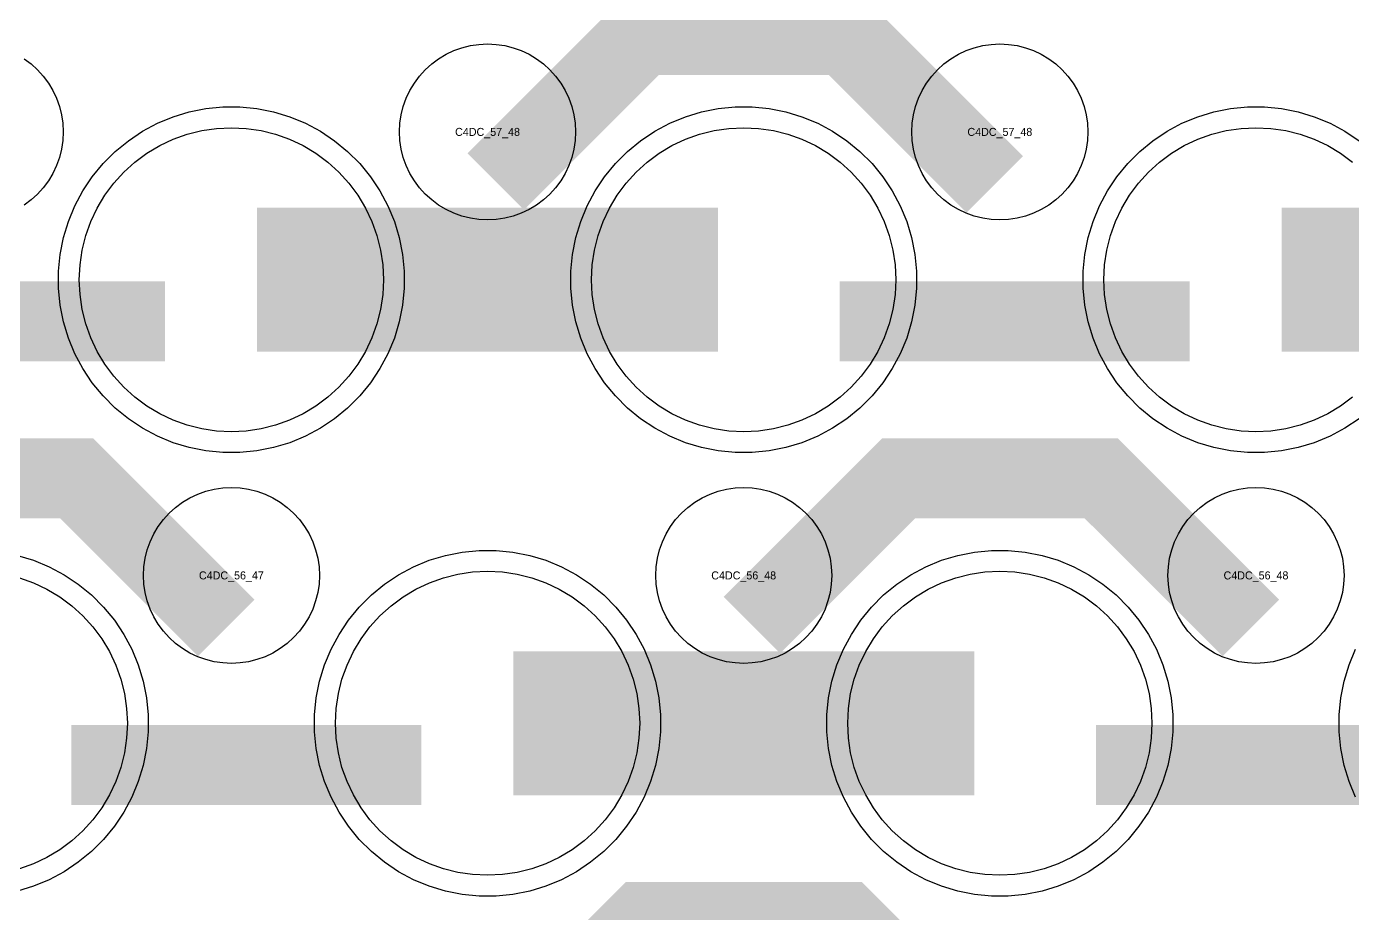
# Model space of a CAD drawing. Extents: x -11880 to 11880, y -14992 to 14992.
# Drawn here: x 3216 to 3630.1, y -7139.4 to -6862.3 of the extents above; entities that cross this region are included whole.
import ezdxf
from ezdxf.enums import TextEntityAlignment as Align

# ---------------------------------------------------------------- set-up
doc = ezdxf.new("R2010")
doc.units = 0
doc.header["$MEASUREMENT"] = 0
for name, color, linetype in [('GDS_775_DT_237', 138, 'CONTINUOUS'), ('RDL1_FS', 34, 'CONTINUOUS'), ('RDL_BS', 160, 'CONTINUOUS')]:
    doc.layers.add(name, color=color, linetype=linetype)

msp = doc.modelspace()

# ---------------------------------------------------------------- linework, layer by layer
at = {"layer": 'RDL1_FS', "color": 241, "true_color": 0xf7abae}
for points in [[(3280, -6988.919), (3275.343, -6988.69), (3270.732, -6988.006), (3266.209, -6986.874), (3261.819, -6985.302), (3257.605, -6983.31), (3253.605, -6980.912), (3249.86, -6978.134), (3246.406, -6975.004), (3243.276, -6971.55), (3240.498, -6967.805), (3238.1, -6963.805), (3236.108, -6959.591), (3234.536, -6955.201), (3233.404, -6950.678), (3232.72, -6946.067), (3232.491, -6941.41), (3232.72, -6936.753), (3233.404, -6932.142), (3234.536, -6927.619), (3236.108, -6923.229), (3238.1, -6919.015), (3240.498, -6915.015), (3243.276, -6911.27), (3246.406, -6907.816), (3249.86, -6904.686), (3253.605, -6901.908), (3257.605, -6899.51), (3261.819, -6897.518), (3266.209, -6895.946), (3270.732, -6894.814), (3275.343, -6894.13), (3280, -6893.901), (3284.657, -6894.13), (3289.268, -6894.814), (3293.791, -6895.946), (3298.181, -6897.518), (3302.395, -6899.51), (3306.395, -6901.908), (3310.14, -6904.686), (3313.594, -6907.816), (3316.724, -6911.27), (3319.502, -6915.015), (3321.9, -6919.015), (3323.892, -6923.229), (3325.464, -6927.619), (3326.596, -6932.142), (3327.28, -6936.753), (3327.509, -6941.41), (3327.28, -6946.067), (3326.596, -6950.678), (3325.464, -6955.201), (3323.892, -6959.591), (3321.9, -6963.805), (3319.502, -6967.805), (3316.724, -6971.55), (3313.594, -6975.004), (3310.14, -6978.134), (3306.395, -6980.912), (3302.395, -6983.31), (3298.181, -6985.302), (3293.791, -6986.874), (3289.268, -6988.006), (3284.657, -6988.69)], [(3440, -6988.919), (3435.343, -6988.69), (3430.732, -6988.006), (3426.209, -6986.874), (3421.819, -6985.302), (3417.605, -6983.31), (3413.605, -6980.912), (3409.86, -6978.134), (3406.406, -6975.004), (3403.276, -6971.55), (3400.498, -6967.805), (3398.1, -6963.805), (3396.108, -6959.591), (3394.536, -6955.201), (3393.404, -6950.678), (3392.72, -6946.067), (3392.491, -6941.41), (3392.72, -6936.753), (3393.404, -6932.142), (3394.536, -6927.619), (3396.108, -6923.229), (3398.1, -6919.015), (3400.498, -6915.015), (3403.276, -6911.27), (3406.406, -6907.816), (3409.86, -6904.686), (3413.605, -6901.908), (3417.605, -6899.51), (3421.819, -6897.518), (3426.209, -6895.946), (3430.732, -6894.814), (3435.343, -6894.13), (3440, -6893.901), (3444.657, -6894.13), (3449.268, -6894.814), (3453.791, -6895.946), (3458.181, -6897.518), (3462.395, -6899.51), (3466.395, -6901.908), (3470.14, -6904.686), (3473.594, -6907.816), (3476.724, -6911.27), (3479.502, -6915.015), (3481.9, -6919.015), (3483.892, -6923.229), (3485.464, -6927.619), (3486.596, -6932.142), (3487.28, -6936.753), (3487.509, -6941.41), (3487.28, -6946.067), (3486.596, -6950.678), (3485.464, -6955.201), (3483.892, -6959.591), (3481.9, -6963.805), (3479.502, -6967.805), (3476.724, -6971.55), (3473.594, -6975.004), (3470.14, -6978.134), (3466.395, -6980.912), (3462.395, -6983.31), (3458.181, -6985.302), (3453.791, -6986.874), (3449.268, -6988.006), (3444.657, -6988.69)]]:
    msp.add_lwpolyline(points, close=True, dxfattribs=at)
msp.add_lwpolyline([(3630.14, -6978.134), (3626.395, -6980.912), (3622.395, -6983.31), (3618.181, -6985.302), (3613.791, -6986.874), (3609.268, -6988.006), (3604.657, -6988.69), (3600, -6988.919), (3595.343, -6988.69), (3590.732, -6988.006), (3586.209, -6986.874), (3581.819, -6985.302), (3577.605, -6983.31), (3573.605, -6980.912), (3569.86, -6978.134), (3566.406, -6975.004), (3563.276, -6971.55), (3560.498, -6967.805), (3558.1, -6963.805), (3556.108, -6959.591), (3554.536, -6955.201), (3553.404, -6950.678), (3552.72, -6946.067), (3552.491, -6941.41), (3552.72, -6936.753), (3553.404, -6932.142), (3554.536, -6927.619), (3556.108, -6923.229), (3558.1, -6919.015), (3560.498, -6915.015), (3563.276, -6911.27), (3566.406, -6907.816), (3569.86, -6904.686), (3573.605, -6901.908), (3577.605, -6899.51), (3581.819, -6897.518), (3586.209, -6895.946), (3590.732, -6894.814), (3595.343, -6894.13), (3600, -6893.901), (3604.657, -6894.13), (3609.268, -6894.814), (3613.791, -6895.946), (3618.181, -6897.518), (3622.395, -6899.51), (3626.395, -6901.908), (3630.14, -6904.686)], dxfattribs=at)
for points in [[(3288.002, -6941.41, 45, 45, 0), (3360.002, -6941.41, 45, 45, 0)], [(3360.002, -6941.41, 45, 45, 0), (3432.002, -6941.41, 45, 45, 0)], [(3608.002, -6941.41, 45, 45, 0), (3680.002, -6941.41, 45, 45, 0)]]:
    msp.add_lwpolyline(points, format="xyseb", dxfattribs=at)
at = {"layer": 'RDL1_FS'}
msp.add_lwpolyline([(3213.791, -7034.511), (3218.181, -7036.083), (3222.395, -7038.075), (3226.395, -7040.473), (3230.14, -7043.251), (3233.594, -7046.381), (3236.724, -7049.835), (3239.502, -7053.58), (3241.9, -7057.58), (3243.892, -7061.794), (3245.464, -7066.184), (3246.596, -7070.707), (3247.28, -7075.318), (3247.509, -7079.975), (3247.28, -7084.632), (3246.596, -7089.243), (3245.464, -7093.766), (3243.892, -7098.156), (3241.9, -7102.37), (3239.502, -7106.37), (3236.724, -7110.115), (3233.594, -7113.569), (3230.14, -7116.699), (3226.395, -7119.477), (3222.395, -7121.875), (3218.181, -7123.867), (3213.791, -7125.439)], dxfattribs=at)
for points in [[(3360, -7127.484), (3355.343, -7127.255), (3350.732, -7126.571), (3346.209, -7125.439), (3341.819, -7123.867), (3337.605, -7121.875), (3333.605, -7119.477), (3329.86, -7116.699), (3326.406, -7113.569), (3323.276, -7110.115), (3320.498, -7106.37), (3318.1, -7102.37), (3316.108, -7098.156), (3314.536, -7093.766), (3313.404, -7089.243), (3312.72, -7084.632), (3312.491, -7079.975), (3312.72, -7075.318), (3313.404, -7070.707), (3314.536, -7066.184), (3316.108, -7061.794), (3318.1, -7057.58), (3320.498, -7053.58), (3323.276, -7049.835), (3326.406, -7046.381), (3329.86, -7043.251), (3333.605, -7040.473), (3337.605, -7038.075), (3341.819, -7036.083), (3346.209, -7034.511), (3350.732, -7033.379), (3355.343, -7032.695), (3360, -7032.466), (3364.657, -7032.695), (3369.268, -7033.379), (3373.791, -7034.511), (3378.181, -7036.083), (3382.395, -7038.075), (3386.395, -7040.473), (3390.14, -7043.251), (3393.594, -7046.381), (3396.724, -7049.835), (3399.502, -7053.58), (3401.9, -7057.58), (3403.892, -7061.794), (3405.464, -7066.184), (3406.596, -7070.707), (3407.28, -7075.318), (3407.509, -7079.975), (3407.28, -7084.632), (3406.596, -7089.243), (3405.464, -7093.766), (3403.892, -7098.156), (3401.9, -7102.37), (3399.502, -7106.37), (3396.724, -7110.115), (3393.594, -7113.569), (3390.14, -7116.699), (3386.395, -7119.477), (3382.395, -7121.875), (3378.181, -7123.867), (3373.791, -7125.439), (3369.268, -7126.571), (3364.657, -7127.255)], [(3520, -7127.484), (3515.343, -7127.255), (3510.732, -7126.571), (3506.209, -7125.439), (3501.819, -7123.867), (3497.605, -7121.875), (3493.605, -7119.477), (3489.86, -7116.699), (3486.406, -7113.569), (3483.276, -7110.115), (3480.498, -7106.37), (3478.1, -7102.37), (3476.108, -7098.156), (3474.536, -7093.766), (3473.404, -7089.243), (3472.72, -7084.632), (3472.491, -7079.975), (3472.72, -7075.318), (3473.404, -7070.707), (3474.536, -7066.184), (3476.108, -7061.794), (3478.1, -7057.58), (3480.498, -7053.58), (3483.276, -7049.835), (3486.406, -7046.381), (3489.86, -7043.251), (3493.605, -7040.473), (3497.605, -7038.075), (3501.819, -7036.083), (3506.209, -7034.511), (3510.732, -7033.379), (3515.343, -7032.695), (3520, -7032.466), (3524.657, -7032.695), (3529.268, -7033.379), (3533.791, -7034.511), (3538.181, -7036.083), (3542.395, -7038.075), (3546.395, -7040.473), (3550.14, -7043.251), (3553.594, -7046.381), (3556.724, -7049.835), (3559.502, -7053.58), (3561.9, -7057.58), (3563.892, -7061.794), (3565.464, -7066.184), (3566.596, -7070.707), (3567.28, -7075.318), (3567.509, -7079.975), (3567.28, -7084.632), (3566.596, -7089.243), (3565.464, -7093.766), (3563.892, -7098.156), (3561.9, -7102.37), (3559.502, -7106.37), (3556.724, -7110.115), (3553.594, -7113.569), (3550.14, -7116.699), (3546.395, -7119.477), (3542.395, -7121.875), (3538.181, -7123.867), (3533.791, -7125.439), (3529.268, -7126.571), (3524.657, -7127.255)]]:
    msp.add_lwpolyline(points, close=True, dxfattribs=at)
for points in [[(3368.002, -7079.975, 45, 45, 0), (3440.002, -7079.975, 45, 45, 0)], [(3440.002, -7079.975, 45, 45, 0), (3512.002, -7079.975, 45, 45, 0)]]:
    msp.add_lwpolyline(points, format="xyseb", dxfattribs=at)
at = {"layer": 'RDL_BS'}
for points in [[(3362.562, -6910.724, 25, 25, 0), (3408.377, -6864.909, 25, 25, 0), (3441.93, -6864.909, 25, 25, 0)], [(3518.401, -6911.623, 25, 25, 0), (3471.687, -6864.909, 25, 25, 0), (3441.929, -6864.909, 25, 25, 0)], [(3278.401, -7050.188, 25, 25, 0), (3231.687, -7003.474, 25, 25, 0), (3201.929, -7003.474, 25, 25, 0)], [(3442.562, -7049.289, 25, 25, 0), (3488.377, -7003.474, 25, 25, 0), (3521.93, -7003.474, 25, 25, 0)], [(3598.401, -7050.188, 25, 25, 0), (3551.687, -7003.474, 25, 25, 0), (3521.929, -7003.474, 25, 25, 0)], [(3230.016, -7092.988, 25, 25, 0), (3339.281, -7092.988, 25, 25, 0)], [(3550.016, -7092.988, 25, 25, 0), (3659.281, -7092.988, 25, 25, 0)], [(3362.562, -7187.854, 25, 25, 0), (3408.377, -7142.039, 25, 25, 0), (3441.93, -7142.039, 25, 25, 0)], [(3518.401, -7188.753, 25, 25, 0), (3471.687, -7142.039, 25, 25, 0), (3441.929, -7142.039, 25, 25, 0)]]:
    msp.add_lwpolyline(points, format="xyseb", dxfattribs=at)
for points in [[(3360, -6922.716), (3357.307, -6922.584), (3354.635, -6922.188), (3352.016, -6921.531), (3349.481, -6920.624), (3347.044, -6919.472), (3344.72, -6918.079), (3342.557, -6916.476), (3340.558, -6914.664), (3338.746, -6912.665), (3337.143, -6910.502), (3335.75, -6908.178), (3334.598, -6905.741), (3333.691, -6903.206), (3333.034, -6900.587), (3332.638, -6897.915), (3332.506, -6895.222), (3332.638, -6892.529), (3333.034, -6889.857), (3333.691, -6887.238), (3334.598, -6884.703), (3335.75, -6882.266), (3337.143, -6879.942), (3338.746, -6877.779), (3340.558, -6875.78), (3342.557, -6873.968), (3344.72, -6872.365), (3347.044, -6870.972), (3349.481, -6869.82), (3352.016, -6868.913), (3354.635, -6868.256), (3357.307, -6867.86), (3360, -6867.728), (3362.693, -6867.86), (3365.365, -6868.256), (3367.984, -6868.913), (3370.519, -6869.82), (3372.956, -6870.972), (3375.28, -6872.365), (3377.443, -6873.968), (3379.442, -6875.78), (3381.254, -6877.779), (3382.857, -6879.942), (3384.25, -6882.266), (3385.402, -6884.703), (3386.309, -6887.238), (3386.966, -6889.857), (3387.362, -6892.529), (3387.494, -6895.222), (3387.362, -6897.915), (3386.966, -6900.587), (3386.309, -6903.206), (3385.402, -6905.741), (3384.25, -6908.178), (3382.857, -6910.502), (3381.254, -6912.665), (3379.442, -6914.664), (3377.443, -6916.476), (3375.28, -6918.079), (3372.956, -6919.472), (3370.519, -6920.624), (3367.984, -6921.531), (3365.365, -6922.188), (3362.693, -6922.584)], [(3520, -6922.716), (3517.307, -6922.584), (3514.635, -6922.188), (3512.016, -6921.531), (3509.481, -6920.624), (3507.044, -6919.472), (3504.72, -6918.079), (3502.557, -6916.476), (3500.558, -6914.664), (3498.746, -6912.665), (3497.143, -6910.502), (3495.75, -6908.178), (3494.598, -6905.741), (3493.691, -6903.206), (3493.034, -6900.587), (3492.638, -6897.915), (3492.506, -6895.222), (3492.638, -6892.529), (3493.034, -6889.857), (3493.691, -6887.238), (3494.598, -6884.703), (3495.75, -6882.266), (3497.143, -6879.942), (3498.746, -6877.779), (3500.558, -6875.78), (3502.557, -6873.968), (3504.72, -6872.365), (3507.044, -6870.972), (3509.481, -6869.82), (3512.016, -6868.913), (3514.635, -6868.256), (3517.307, -6867.86), (3520, -6867.728), (3522.693, -6867.86), (3525.365, -6868.256), (3527.984, -6868.913), (3530.519, -6869.82), (3532.956, -6870.972), (3535.28, -6872.365), (3537.443, -6873.968), (3539.442, -6875.78), (3541.254, -6877.779), (3542.857, -6879.942), (3544.25, -6882.266), (3545.402, -6884.703), (3546.309, -6887.238), (3546.966, -6889.857), (3547.362, -6892.529), (3547.494, -6895.222), (3547.362, -6897.915), (3546.966, -6900.587), (3546.309, -6903.206), (3545.402, -6905.741), (3544.25, -6908.178), (3542.857, -6910.502), (3541.254, -6912.665), (3539.442, -6914.664), (3537.443, -6916.476), (3535.28, -6918.079), (3532.956, -6919.472), (3530.519, -6920.624), (3527.984, -6921.531), (3525.365, -6922.188), (3522.693, -6922.584)], [(3280, -7061.281), (3277.307, -7061.149), (3274.635, -7060.753), (3272.016, -7060.096), (3269.481, -7059.189), (3267.044, -7058.037), (3264.72, -7056.644), (3262.557, -7055.041), (3260.558, -7053.229), (3258.746, -7051.23), (3257.143, -7049.067), (3255.75, -7046.743), (3254.598, -7044.306), (3253.691, -7041.771), (3253.034, -7039.152), (3252.638, -7036.48), (3252.506, -7033.787), (3252.638, -7031.094), (3253.034, -7028.422), (3253.691, -7025.803), (3254.598, -7023.268), (3255.75, -7020.831), (3257.143, -7018.507), (3258.746, -7016.344), (3260.558, -7014.345), (3262.557, -7012.533), (3264.72, -7010.93), (3267.044, -7009.537), (3269.481, -7008.385), (3272.016, -7007.478), (3274.635, -7006.821), (3277.307, -7006.425), (3280, -7006.293), (3282.693, -7006.425), (3285.365, -7006.821), (3287.984, -7007.478), (3290.519, -7008.385), (3292.956, -7009.537), (3295.28, -7010.93), (3297.443, -7012.533), (3299.442, -7014.345), (3301.254, -7016.344), (3302.857, -7018.507), (3304.25, -7020.831), (3305.402, -7023.268), (3306.309, -7025.803), (3306.966, -7028.422), (3307.362, -7031.094), (3307.494, -7033.787), (3307.362, -7036.48), (3306.966, -7039.152), (3306.309, -7041.771), (3305.402, -7044.306), (3304.25, -7046.743), (3302.857, -7049.067), (3301.254, -7051.23), (3299.442, -7053.229), (3297.443, -7055.041), (3295.28, -7056.644), (3292.956, -7058.037), (3290.519, -7059.189), (3287.984, -7060.096), (3285.365, -7060.753), (3282.693, -7061.149)], [(3440, -7061.281), (3437.307, -7061.149), (3434.635, -7060.753), (3432.016, -7060.096), (3429.481, -7059.189), (3427.044, -7058.037), (3424.72, -7056.644), (3422.557, -7055.041), (3420.558, -7053.229), (3418.746, -7051.23), (3417.143, -7049.067), (3415.75, -7046.743), (3414.598, -7044.306), (3413.691, -7041.771), (3413.034, -7039.152), (3412.638, -7036.48), (3412.506, -7033.787), (3412.638, -7031.094), (3413.034, -7028.422), (3413.691, -7025.803), (3414.598, -7023.268), (3415.75, -7020.831), (3417.143, -7018.507), (3418.746, -7016.344), (3420.558, -7014.345), (3422.557, -7012.533), (3424.72, -7010.93), (3427.044, -7009.537), (3429.481, -7008.385), (3432.016, -7007.478), (3434.635, -7006.821), (3437.307, -7006.425), (3440, -7006.293), (3442.693, -7006.425), (3445.365, -7006.821), (3447.984, -7007.478), (3450.519, -7008.385), (3452.956, -7009.537), (3455.28, -7010.93), (3457.443, -7012.533), (3459.442, -7014.345), (3461.254, -7016.344), (3462.857, -7018.507), (3464.25, -7020.831), (3465.402, -7023.268), (3466.309, -7025.803), (3466.966, -7028.422), (3467.362, -7031.094), (3467.494, -7033.787), (3467.362, -7036.48), (3466.966, -7039.152), (3466.309, -7041.771), (3465.402, -7044.306), (3464.25, -7046.743), (3462.857, -7049.067), (3461.254, -7051.23), (3459.442, -7053.229), (3457.443, -7055.041), (3455.28, -7056.644), (3452.956, -7058.037), (3450.519, -7059.189), (3447.984, -7060.096), (3445.365, -7060.753), (3442.693, -7061.149)], [(3600, -7061.281), (3597.307, -7061.149), (3594.635, -7060.753), (3592.016, -7060.096), (3589.481, -7059.189), (3587.044, -7058.037), (3584.72, -7056.644), (3582.557, -7055.041), (3580.558, -7053.229), (3578.746, -7051.23), (3577.143, -7049.067), (3575.75, -7046.743), (3574.598, -7044.306), (3573.691, -7041.771), (3573.034, -7039.152), (3572.638, -7036.48), (3572.506, -7033.787), (3572.638, -7031.094), (3573.034, -7028.422), (3573.691, -7025.803), (3574.598, -7023.268), (3575.75, -7020.831), (3577.143, -7018.507), (3578.746, -7016.344), (3580.558, -7014.345), (3582.557, -7012.533), (3584.72, -7010.93), (3587.044, -7009.537), (3589.481, -7008.385), (3592.016, -7007.478), (3594.635, -7006.821), (3597.307, -7006.425), (3600, -7006.293), (3602.693, -7006.425), (3605.365, -7006.821), (3607.984, -7007.478), (3610.519, -7008.385), (3612.956, -7009.537), (3615.28, -7010.93), (3617.443, -7012.533), (3619.442, -7014.345), (3621.254, -7016.344), (3622.857, -7018.507), (3624.25, -7020.831), (3625.402, -7023.268), (3626.309, -7025.803), (3626.966, -7028.422), (3627.362, -7031.094), (3627.494, -7033.787), (3627.362, -7036.48), (3626.966, -7039.152), (3626.309, -7041.771), (3625.402, -7044.306), (3624.25, -7046.743), (3622.857, -7049.067), (3621.254, -7051.23), (3619.442, -7053.229), (3617.443, -7055.041), (3615.28, -7056.644), (3612.956, -7058.037), (3610.519, -7059.189), (3607.984, -7060.096), (3605.365, -7060.753), (3602.693, -7061.149)], [(3357.356, -7133.975), (3352.062, -7133.458), (3346.835, -7132.412), (3341.795, -7130.881), (3336.885, -7128.85), (3332.223, -7126.358), (3327.809, -7123.411), (3323.708, -7120.049), (3319.926, -7116.267), (3316.564, -7112.166), (3313.617, -7107.752), (3311.125, -7103.09), (3309.094, -7098.18), (3307.563, -7093.14), (3306.517, -7087.913), (3306, -7082.619), (3306, -7077.331), (3306.517, -7072.037), (3307.563, -7066.81), (3309.094, -7061.77), (3311.125, -7056.86), (3313.617, -7052.198), (3316.564, -7047.784), (3319.926, -7043.683), (3323.708, -7039.901), (3327.809, -7036.539), (3332.223, -7033.592), (3336.885, -7031.1), (3341.795, -7029.069), (3346.835, -7027.538), (3352.062, -7026.492), (3357.356, -7025.975), (3362.644, -7025.975), (3367.938, -7026.492), (3373.165, -7027.538), (3378.205, -7029.069), (3383.115, -7031.1), (3387.777, -7033.592), (3392.191, -7036.539), (3396.292, -7039.901), (3400.074, -7043.683), (3403.436, -7047.784), (3406.383, -7052.198), (3408.875, -7056.86), (3410.906, -7061.77), (3412.437, -7066.81), (3413.483, -7072.037), (3414, -7077.331), (3414, -7082.619), (3413.483, -7087.913), (3412.437, -7093.14), (3410.906, -7098.18), (3408.875, -7103.09), (3406.383, -7107.752), (3403.436, -7112.166), (3400.074, -7116.267), (3396.292, -7120.049), (3392.191, -7123.411), (3387.777, -7126.358), (3383.115, -7128.85), (3378.205, -7130.881), (3373.165, -7132.412), (3367.938, -7133.458), (3362.644, -7133.975)], [(3517.356, -7133.975), (3512.062, -7133.458), (3506.835, -7132.412), (3501.795, -7130.881), (3496.885, -7128.85), (3492.223, -7126.358), (3487.809, -7123.411), (3483.708, -7120.049), (3479.926, -7116.267), (3476.564, -7112.166), (3473.617, -7107.752), (3471.125, -7103.09), (3469.094, -7098.18), (3467.563, -7093.14), (3466.517, -7087.913), (3466, -7082.619), (3466, -7077.331), (3466.517, -7072.037), (3467.563, -7066.81), (3469.094, -7061.77), (3471.125, -7056.86), (3473.617, -7052.198), (3476.564, -7047.784), (3479.926, -7043.683), (3483.708, -7039.901), (3487.809, -7036.539), (3492.223, -7033.592), (3496.885, -7031.1), (3501.795, -7029.069), (3506.835, -7027.538), (3512.062, -7026.492), (3517.356, -7025.975), (3522.644, -7025.975), (3527.938, -7026.492), (3533.165, -7027.538), (3538.205, -7029.069), (3543.115, -7031.1), (3547.777, -7033.592), (3552.191, -7036.539), (3556.292, -7039.901), (3560.074, -7043.683), (3563.436, -7047.784), (3566.383, -7052.198), (3568.875, -7056.86), (3570.906, -7061.77), (3572.437, -7066.81), (3573.483, -7072.037), (3574, -7077.331), (3574, -7082.619), (3573.483, -7087.913), (3572.437, -7093.14), (3570.906, -7098.18), (3568.875, -7103.09), (3566.383, -7107.752), (3563.436, -7112.166), (3560.074, -7116.267), (3556.292, -7120.049), (3552.191, -7123.411), (3547.777, -7126.358), (3543.115, -7128.85), (3538.205, -7130.881), (3533.165, -7132.412), (3527.938, -7133.458), (3522.644, -7133.975)]]:
    msp.add_lwpolyline(points, close=True, dxfattribs=at)
for points in [[(3215.28, -6872.365), (3217.443, -6873.968), (3219.442, -6875.78), (3221.254, -6877.779), (3222.857, -6879.942), (3224.25, -6882.266), (3225.402, -6884.703), (3226.309, -6887.238), (3226.966, -6889.857), (3227.362, -6892.529), (3227.494, -6895.222), (3227.362, -6897.915), (3226.966, -6900.587), (3226.309, -6903.206), (3225.402, -6905.741), (3224.25, -6908.178), (3222.857, -6910.502), (3221.254, -6912.665), (3219.442, -6914.664), (3217.443, -6916.476), (3215.28, -6918.079)], [(3213.165, -7027.538), (3218.205, -7029.069), (3223.115, -7031.1), (3227.777, -7033.592), (3232.191, -7036.539), (3236.292, -7039.901), (3240.074, -7043.683), (3243.436, -7047.784), (3246.383, -7052.198), (3248.875, -7056.86), (3250.906, -7061.77), (3252.437, -7066.81), (3253.483, -7072.037), (3254, -7077.331), (3254, -7082.619), (3253.483, -7087.913), (3252.437, -7093.14), (3250.906, -7098.18), (3248.875, -7103.09), (3246.383, -7107.752), (3243.436, -7112.166), (3240.074, -7116.267), (3236.292, -7120.049), (3232.191, -7123.411), (3227.777, -7126.358), (3223.115, -7128.85), (3218.205, -7130.881), (3213.165, -7132.412)], [(3631.125, -7103.09), (3629.094, -7098.18), (3627.563, -7093.14), (3626.517, -7087.913), (3626, -7082.619), (3626, -7077.331), (3626.517, -7072.037), (3627.563, -7066.81), (3629.094, -7061.77), (3631.125, -7056.86)]]:
    msp.add_lwpolyline(points, dxfattribs=at)
at = {"layer": 'RDL_BS', "color": 241, "true_color": 0xf7abae}
for points in [[(3277.356, -6995.41), (3272.062, -6994.893), (3266.835, -6993.847), (3261.795, -6992.316), (3256.885, -6990.285), (3252.223, -6987.793), (3247.809, -6984.846), (3243.708, -6981.484), (3239.926, -6977.702), (3236.564, -6973.601), (3233.617, -6969.187), (3231.125, -6964.525), (3229.094, -6959.615), (3227.563, -6954.575), (3226.517, -6949.348), (3226, -6944.054), (3226, -6938.766), (3226.517, -6933.472), (3227.563, -6928.245), (3229.094, -6923.205), (3231.125, -6918.295), (3233.617, -6913.633), (3236.564, -6909.219), (3239.926, -6905.118), (3243.708, -6901.336), (3247.809, -6897.974), (3252.223, -6895.027), (3256.885, -6892.535), (3261.795, -6890.504), (3266.835, -6888.973), (3272.062, -6887.927), (3277.356, -6887.41), (3282.644, -6887.41), (3287.938, -6887.927), (3293.165, -6888.973), (3298.205, -6890.504), (3303.115, -6892.535), (3307.777, -6895.027), (3312.191, -6897.974), (3316.292, -6901.336), (3320.074, -6905.118), (3323.436, -6909.219), (3326.383, -6913.633), (3328.875, -6918.295), (3330.906, -6923.205), (3332.437, -6928.245), (3333.483, -6933.472), (3334, -6938.766), (3334, -6944.054), (3333.483, -6949.348), (3332.437, -6954.575), (3330.906, -6959.615), (3328.875, -6964.525), (3326.383, -6969.187), (3323.436, -6973.601), (3320.074, -6977.702), (3316.292, -6981.484), (3312.191, -6984.846), (3307.777, -6987.793), (3303.115, -6990.285), (3298.205, -6992.316), (3293.165, -6993.847), (3287.938, -6994.893), (3282.644, -6995.41)], [(3437.356, -6995.41), (3432.062, -6994.893), (3426.835, -6993.847), (3421.795, -6992.316), (3416.885, -6990.285), (3412.223, -6987.793), (3407.809, -6984.846), (3403.708, -6981.484), (3399.926, -6977.702), (3396.564, -6973.601), (3393.617, -6969.187), (3391.125, -6964.525), (3389.094, -6959.615), (3387.563, -6954.575), (3386.517, -6949.348), (3386, -6944.054), (3386, -6938.766), (3386.517, -6933.472), (3387.563, -6928.245), (3389.094, -6923.205), (3391.125, -6918.295), (3393.617, -6913.633), (3396.564, -6909.219), (3399.926, -6905.118), (3403.708, -6901.336), (3407.809, -6897.974), (3412.223, -6895.027), (3416.885, -6892.535), (3421.795, -6890.504), (3426.835, -6888.973), (3432.062, -6887.927), (3437.356, -6887.41), (3442.644, -6887.41), (3447.938, -6887.927), (3453.165, -6888.973), (3458.205, -6890.504), (3463.115, -6892.535), (3467.777, -6895.027), (3472.191, -6897.974), (3476.292, -6901.336), (3480.074, -6905.118), (3483.436, -6909.219), (3486.383, -6913.633), (3488.875, -6918.295), (3490.906, -6923.205), (3492.437, -6928.245), (3493.483, -6933.472), (3494, -6938.766), (3494, -6944.054), (3493.483, -6949.348), (3492.437, -6954.575), (3490.906, -6959.615), (3488.875, -6964.525), (3486.383, -6969.187), (3483.436, -6973.601), (3480.074, -6977.702), (3476.292, -6981.484), (3472.191, -6984.846), (3467.777, -6987.793), (3463.115, -6990.285), (3458.205, -6992.316), (3453.165, -6993.847), (3447.938, -6994.893), (3442.644, -6995.41)]]:
    msp.add_lwpolyline(points, close=True, dxfattribs=at)
msp.add_lwpolyline([(3632.191, -6984.846), (3627.777, -6987.793), (3623.115, -6990.285), (3618.205, -6992.316), (3613.165, -6993.847), (3607.938, -6994.893), (3602.644, -6995.41), (3597.356, -6995.41), (3592.062, -6994.893), (3586.835, -6993.847), (3581.795, -6992.316), (3576.885, -6990.285), (3572.223, -6987.793), (3567.809, -6984.846), (3563.708, -6981.484), (3559.926, -6977.702), (3556.564, -6973.601), (3553.617, -6969.187), (3551.125, -6964.525), (3549.094, -6959.615), (3547.563, -6954.575), (3546.517, -6949.348), (3546, -6944.054), (3546, -6938.766), (3546.517, -6933.472), (3547.563, -6928.245), (3549.094, -6923.205), (3551.125, -6918.295), (3553.617, -6913.633), (3556.564, -6909.219), (3559.926, -6905.118), (3563.708, -6901.336), (3567.809, -6897.974), (3572.223, -6895.027), (3576.885, -6892.535), (3581.795, -6890.504), (3586.835, -6888.973), (3592.062, -6887.927), (3597.356, -6887.41), (3602.644, -6887.41), (3607.938, -6887.927), (3613.165, -6888.973), (3618.205, -6890.504), (3623.115, -6892.535), (3627.777, -6895.027), (3632.191, -6897.974)], dxfattribs=at)
for points in [[(3150.016, -6954.423, 25, 25, 0), (3259.281, -6954.423, 25, 25, 0)], [(3470.016, -6954.423, 25, 25, 0), (3579.281, -6954.423, 25, 25, 0)]]:
    msp.add_lwpolyline(points, format="xyseb", dxfattribs=at)

# ---------------------------------------------------------------- texts
at = {"layer": 'GDS_775_DT_237'}
for s, p in [('C4DC_57_48', (3360, -6895.222)), ('C4DC_57_48', (3360, -6895.222)), ('C4DC_57_48', (3520, -6895.222)), ('C4DC_57_48', (3520, -6895.222)), ('C4DC_56_47', (3280, -7033.787)), ('C4DC_56_47', (3280, -7033.787)), ('C4DC_56_48', (3440, -7033.787)), ('C4DC_56_48', (3440, -7033.787)), ('C4DC_56_48', (3600, -7033.787)), ('C4DC_56_48', (3600, -7033.787))]:
    msp.add_text(s, height=2.5, dxfattribs=at).set_placement(p, align=Align.MIDDLE_CENTER)

doc.saveas('drawing.dxf')
